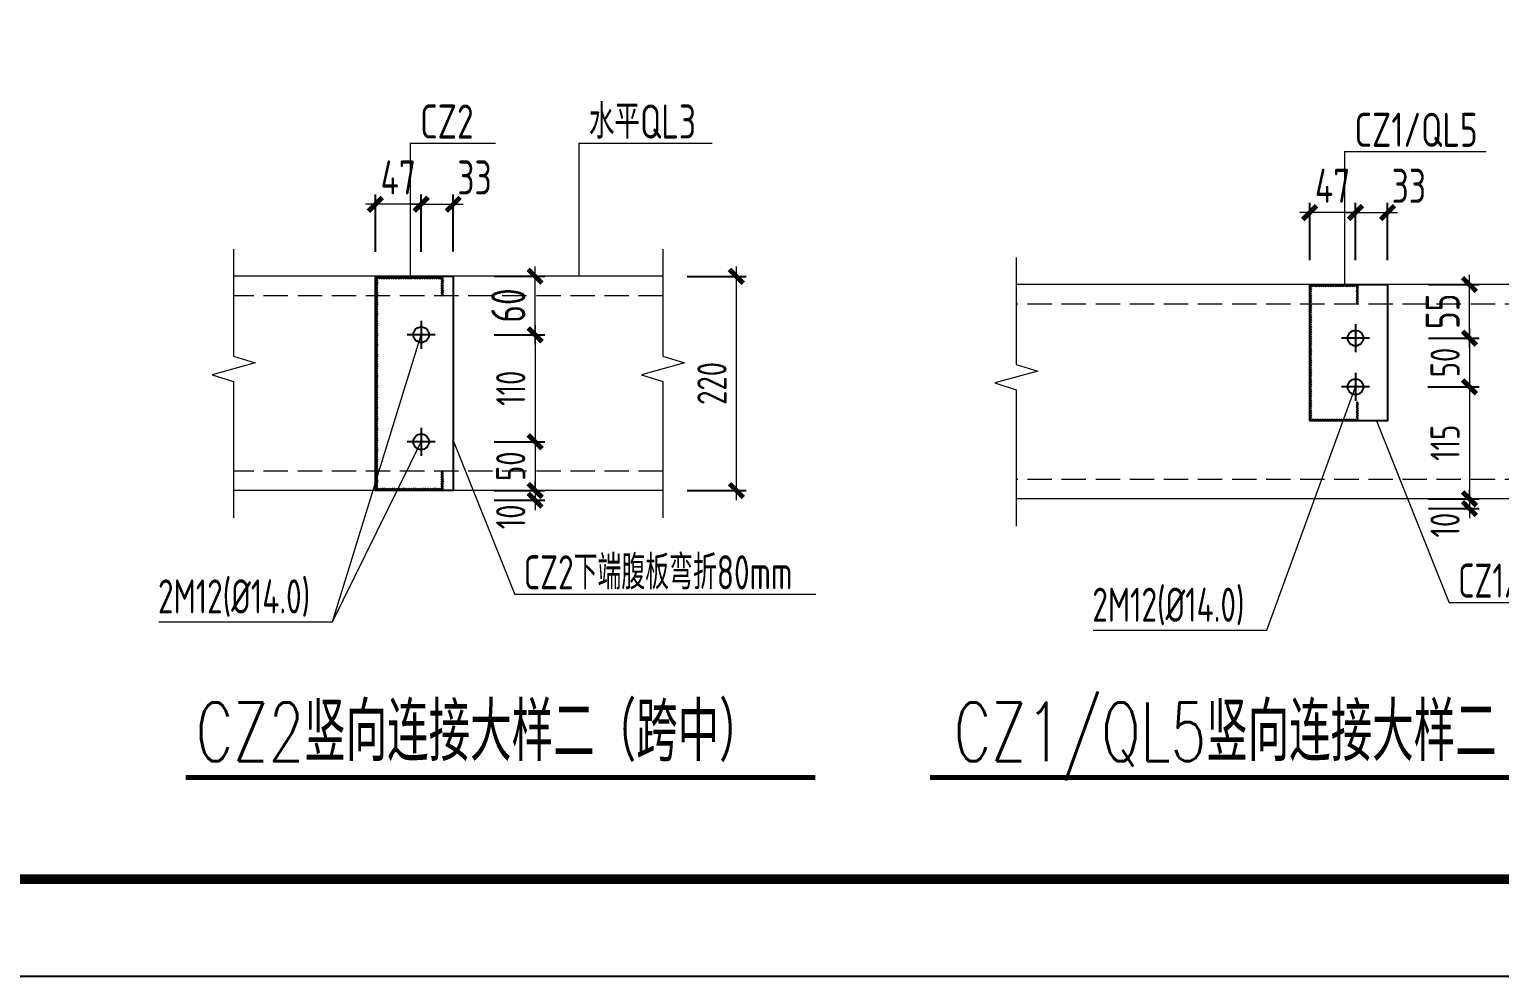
# Model space of a CAD drawing. Extents: x -2746917 to -971774, y -3334247 to -3250358.
# Drawn here: x -1478176 to -1463081, y -3316173 to -3306447 of the extents above; entities that cross this region are included whole.
import ezdxf

# ---------------------------------------------------------------- set-up
doc = ezdxf.new("R2010")
doc.units = 0
doc.header["$LTSCALE"] = 1000
doc.header["$MEASUREMENT"] = 0
doc.header["$PDMODE"] = 35
doc.linetypes.add('DASH', pattern=[0.35, 0.25, -0.1])
doc.layers.get('0').update_dxf_attribs({"linetype": 'CONTINUOUS'})
doc.layers.get('Defpoints').update_dxf_attribs({"linetype": 'CONTINUOUS'})
doc.layers.add('BEAM', color=7, linetype='CONTINUOUS', lineweight=13)
for name, color, linetype in [('COLU', 7, 'CONTINUOUS'), ('DIM', 3, 'CONTINUOUS'), ('NUM', 7, 'CONTINUOUS'), ('PUB_TITLE', 4, 'CONTINUOUS'), ('TEXT', 7, 'CONTINUOUS'), ('THIN', 7, 'CONTINUOUS')]:
    doc.layers.add(name, color=color, linetype=linetype)
doc.layers.add('yichutu', color=7, linetype='CONTINUOUS', true_color=0xffffff, plot=False)
doc.styles.add('TSSD_Dimension', font='tssdeng.shx', dxfattribs={"width": 0.75, "bigfont": 'Hztxt.shx'})
doc.styles.add('TSSD_Rein', font='Tssdeng.shx', dxfattribs={"width": 0.75, "bigfont": 'hztxt.shx'})
doc.styles.add('正文', font='romans.shx', dxfattribs={"width": 0.71, "bigfont": 'hztxt.shx'})
doc.dimstyles.new('TSSD_10_100', dxfattribs={"dimtxt": 350, "dimasz": 100, "dimexe": 100, "dimexo": 250, "dimgap": 100, "dimtad": 1, "dimdec": 0, "dimlfac": 0.1, "dimzin": 0, "dimdsep": 46, "dimtxsty": 'TSSD_Dimension', "dimblk": 'ARCHTICK', "dimcen": 0, "dimdle": 100, "dimclrt": 7, "dimadec": 0, "dimazin": 0, "dimtfac": 1, "dimtdec": 0, "dimtix": 1, "dimtmove": 2, "dimatfit": 3, "dimldrblk": 'ARCHTICK', "dimfxl": 1, "dimtolj": 1, "dimtzin": 0, "dimlwd": 5, "dimarcsym": 0})

# ---------------------------------------------------------------- blocks, each defined once
blk = doc.blocks.new('_ArchTick')
at = {"color": 0, "const_width": 0.5}
blk.add_lwpolyline([(-0.71, -0.71), (0.71, 0.71)], dxfattribs=at)
blk = doc.blocks.new('*D2138')
at = {"layer": 'Defpoints', "color": 0}
for p in [(-1471671, -3308983), (-1471671, -3311182), (-1470918, -3311182)]:
    blk.add_point(p, dxfattribs=at)
at = {"layer": 'DIM', "color": 0, "lineweight": 5}
blk.add_line((-1470918, -3308883), (-1470918, -3311282), dxfattribs=at)
at = {"layer": 'DIM', "color": 0, "lineweight": -2}
for p, q in [((-1471421, -3308983), (-1470818, -3308983)), ((-1471421, -3311182), (-1470818, -3311182))]:
    blk.add_line(p, q, dxfattribs=at)
at = {"layer": 'DIM', "color": 0, "lineweight": 5, "xscale": 100, "yscale": 100, "zscale": 100}
for p, rotation in [((-1470918, -3308983), 90), ((-1470918, -3311182), 270)]:
    blk.add_blockref('_ArchTick', p, dxfattribs=dict(at, rotation=rotation))
at = {"layer": 'DIM', "color": 7, "insert": (-1471168, -3310082), "char_height": 300, "attachment_point": 5, "rotation": 90, "style": 'TSSD_Dimension'}
blk.add_mtext('\\A1;220', dxfattribs=at)
blk = doc.blocks.new('*D2139')
at = {"layer": 'Defpoints', "color": 0}
for p in [(-1473654, -3309583), (-1473654, -3310682), (-1472984, -3310682)]:
    blk.add_point(p, dxfattribs=at)
at = {"layer": 'DIM', "color": 0, "lineweight": 5}
blk.add_line((-1472984, -3309483), (-1472984, -3310782), dxfattribs=at)
at = {"layer": 'DIM', "color": 0, "lineweight": -2}
for p, q in [((-1473404, -3309583), (-1472884, -3309583)), ((-1473404, -3310682), (-1472884, -3310682))]:
    blk.add_line(p, q, dxfattribs=at)
at = {"layer": 'DIM', "color": 0, "lineweight": 5, "xscale": 100, "yscale": 100, "zscale": 100}
for p, rotation in [((-1472984, -3309583), 90), ((-1472984, -3310682), 270)]:
    blk.add_blockref('_ArchTick', p, dxfattribs=dict(at, rotation=rotation))
at = {"layer": 'DIM', "color": 7, "insert": (-1473234, -3310132), "char_height": 300, "attachment_point": 5, "rotation": 90, "style": 'TSSD_Dimension'}
blk.add_mtext('\\A1;110', dxfattribs=at)
blk = doc.blocks.new('*D2140')
at = {"layer": 'Defpoints', "color": 0}
for p in [(-1473654, -3310682), (-1473654, -3311182), (-1472984, -3311182)]:
    blk.add_point(p, dxfattribs=at)
at = {"layer": 'DIM', "color": 0, "lineweight": 5}
blk.add_line((-1472984, -3310582), (-1472984, -3311282), dxfattribs=at)
at = {"layer": 'DIM', "color": 0, "lineweight": -2}
for p, q in [((-1473404, -3310682), (-1472884, -3310682)), ((-1473404, -3311182), (-1472884, -3311182))]:
    blk.add_line(p, q, dxfattribs=at)
at = {"layer": 'DIM', "color": 0, "lineweight": 5, "xscale": 100, "yscale": 100, "zscale": 100}
for p, rotation in [((-1472984, -3310682), 90), ((-1472984, -3311182), 270)]:
    blk.add_blockref('_ArchTick', p, dxfattribs=dict(at, rotation=rotation))
at = {"layer": 'DIM', "color": 7, "insert": (-1473234, -3310932), "char_height": 300, "attachment_point": 5, "rotation": 90, "style": 'TSSD_Dimension'}
blk.add_mtext('\\A1;50', dxfattribs=at)
blk = doc.blocks.new('*D2141')
at = {"layer": 'Defpoints', "color": 0}
for p in [(-1473654, -3311182), (-1473654, -3311282), (-1472984, -3311282)]:
    blk.add_point(p, dxfattribs=at)
at = {"layer": 'DIM', "color": 0, "lineweight": 5}
for p, q in [((-1472984, -3311182), (-1472984, -3311082)), ((-1472984, -3311182), (-1472984, -3311282)), ((-1472984, -3311282), (-1472984, -3311382))]:
    blk.add_line(p, q, dxfattribs=at)
at = {"layer": 'DIM', "color": 0, "lineweight": -2}
for p, q in [((-1473404, -3311182), (-1472884, -3311182)), ((-1473404, -3311282), (-1472884, -3311282))]:
    blk.add_line(p, q, dxfattribs=at)
at = {"layer": 'DIM', "color": 0, "lineweight": 5, "xscale": 100, "yscale": 100, "zscale": 100}
for p, rotation in [((-1472984, -3311182), 270), ((-1472984, -3311282), 90)]:
    blk.add_blockref('_ArchTick', p, dxfattribs=dict(at, rotation=rotation))
at = {"layer": 'DIM', "color": 7, "insert": (-1473234, -3311452), "char_height": 300, "attachment_point": 5, "rotation": 90, "style": 'TSSD_Dimension'}
blk.add_mtext('\\A1;10', dxfattribs=at)
blk = doc.blocks.new('*D2142')
at = {"layer": 'Defpoints', "color": 0, "ltscale": 1.5}
for p in [(-1473654, -3308982), (-1472984, -3308982), (-1473654, -3309583)]:
    blk.add_point(p, dxfattribs=at)
at = {"layer": 'DIM', "color": 0, "lineweight": 5, "ltscale": 1.5}
blk.add_line((-1472984, -3309683), (-1472984, -3308882), dxfattribs=at)
at = {"layer": 'DIM', "color": 0, "lineweight": -2, "ltscale": 1.5}
for p, q in [((-1473404, -3308982), (-1472884, -3308982)), ((-1473404, -3309583), (-1472884, -3309583))]:
    blk.add_line(p, q, dxfattribs=at)
at = {"layer": 'DIM', "color": 0, "lineweight": 5, "ltscale": 1.5, "xscale": 100, "yscale": 100, "zscale": 100}
for p, rotation in [((-1472984, -3308982), 90), ((-1472984, -3309583), 270)]:
    blk.add_blockref('_ArchTick', p, dxfattribs=dict(at, rotation=rotation))
at = {"layer": 'DIM', "color": 7, "ltscale": 1.5, "insert": (-1473259, -3309282), "char_height": 350, "attachment_point": 5, "rotation": 90, "style": 'TSSD_Dimension'}
blk.add_mtext('\\A1;60', dxfattribs=at)
blk = doc.blocks.new('*D2143')
at = {"layer": 'Defpoints', "color": 0, "ltscale": 1.5}
for p in [(-1474624, -3308242), (-1474624, -3308982), (-1474154, -3308982)]:
    blk.add_point(p, dxfattribs=at)
at = {"layer": 'DIM', "color": 0, "lineweight": -2, "ltscale": 1.5}
for p, q in [((-1474624, -3308732), (-1474624, -3308142)), ((-1474154, -3308732), (-1474154, -3308142))]:
    blk.add_line(p, q, dxfattribs=at)
at = {"layer": 'DIM', "color": 0, "lineweight": 5, "ltscale": 1.5}
for p, q in [((-1474624, -3308242), (-1474724, -3308242)), ((-1474154, -3308242), (-1474624, -3308242)), ((-1474154, -3308242), (-1474054, -3308242))]:
    blk.add_line(p, q, dxfattribs=at)
at = {"layer": 'DIM', "color": 0, "lineweight": 5, "ltscale": 1.5, "xscale": 100, "yscale": 100, "zscale": 100}
blk.add_blockref('_ArchTick', (-1474624, -3308242), dxfattribs=at)
at = {"layer": 'DIM', "color": 0, "lineweight": 5, "ltscale": 1.5, "xscale": 100, "yscale": 100, "zscale": 100, "rotation": 180}
blk.add_blockref('_ArchTick', (-1474154, -3308242), dxfattribs=at)
at = {"layer": 'DIM', "color": 7, "ltscale": 1.5, "insert": (-1474389, -3307967), "char_height": 350, "attachment_point": 5, "style": 'TSSD_Dimension'}
blk.add_mtext('\\A1;47', dxfattribs=at)
blk = doc.blocks.new('*D2144')
at = {"layer": 'Defpoints', "color": 0, "ltscale": 1.5}
for p in [(-1473824, -3308242), (-1474154, -3308982), (-1473824, -3308979)]:
    blk.add_point(p, dxfattribs=at)
at = {"layer": 'DIM', "color": 0, "lineweight": -2, "ltscale": 1.5}
for p, q in [((-1474154, -3308732), (-1474154, -3308142)), ((-1473824, -3308729), (-1473824, -3308142))]:
    blk.add_line(p, q, dxfattribs=at)
at = {"layer": 'DIM', "color": 0, "lineweight": 5, "ltscale": 1.5}
blk.add_line((-1474254, -3308242), (-1473724, -3308242), dxfattribs=at)
at = {"layer": 'DIM', "color": 0, "lineweight": 5, "ltscale": 1.5, "xscale": 100, "yscale": 100, "zscale": 100, "rotation": 180}
blk.add_blockref('_ArchTick', (-1474154, -3308242), dxfattribs=at)
at = {"layer": 'DIM', "color": 0, "lineweight": 5, "ltscale": 1.5, "xscale": 100, "yscale": 100, "zscale": 100}
blk.add_blockref('_ArchTick', (-1473824, -3308242), dxfattribs=at)
at = {"layer": 'DIM', "color": 7, "ltscale": 1.5, "insert": (-1473606, -3307967), "char_height": 350, "attachment_point": 5, "style": 'TSSD_Dimension'}
blk.add_mtext('\\A1;33', dxfattribs=at)
blk = doc.blocks.new('A$C3073000E')
at = {"layer": 'THIN', "color": 1}
for p, q in [((116, 1), (-172, 1)), ((-28, 145), (-28, -143))]:
    blk.add_line(p, q, dxfattribs=at)
blk.add_circle((-28, 1), 80, dxfattribs=at)
blk = doc.blocks.new('*D2146')
at = {"layer": 'Defpoints', "color": 0}
for p in [(-1464061, -3309617), (-1464069, -3310117), (-1463391, -3310117)]:
    blk.add_point(p, dxfattribs=at)
at = {"layer": 'DIM', "color": 0, "lineweight": 5}
blk.add_line((-1463391, -3309517), (-1463391, -3310217), dxfattribs=at)
at = {"layer": 'DIM', "color": 0, "lineweight": -2}
for p, q in [((-1463811, -3309617), (-1463291, -3309617)), ((-1463819, -3310117), (-1463291, -3310117))]:
    blk.add_line(p, q, dxfattribs=at)
at = {"layer": 'DIM', "color": 0, "lineweight": 5, "xscale": 100, "yscale": 100, "zscale": 100}
for p, rotation in [((-1463391, -3309617), 90), ((-1463391, -3310117), 270)]:
    blk.add_blockref('_ArchTick', p, dxfattribs=dict(at, rotation=rotation))
at = {"layer": 'DIM', "color": 7, "insert": (-1463641, -3309867), "char_height": 300, "attachment_point": 5, "rotation": 90, "style": 'TSSD_Dimension'}
blk.add_mtext('\\A1;50', dxfattribs=at)
blk = doc.blocks.new('*D2147')
at = {"layer": 'Defpoints', "color": 0}
for p in [(-1464069, -3310117), (-1464061, -3311267), (-1463391, -3311267)]:
    blk.add_point(p, dxfattribs=at)
at = {"layer": 'DIM', "color": 0, "lineweight": 5}
blk.add_line((-1463391, -3310017), (-1463391, -3311367), dxfattribs=at)
at = {"layer": 'DIM', "color": 0, "lineweight": -2}
for p, q in [((-1463819, -3310117), (-1463291, -3310117)), ((-1463811, -3311267), (-1463291, -3311267))]:
    blk.add_line(p, q, dxfattribs=at)
at = {"layer": 'DIM', "color": 0, "lineweight": 5, "xscale": 100, "yscale": 100, "zscale": 100}
for p, rotation in [((-1463391, -3310117), 90), ((-1463391, -3311267), 270)]:
    blk.add_blockref('_ArchTick', p, dxfattribs=dict(at, rotation=rotation))
at = {"layer": 'DIM', "color": 7, "insert": (-1463641, -3310692), "char_height": 300, "attachment_point": 5, "rotation": 90, "style": 'TSSD_Dimension'}
blk.add_mtext('\\A1;115', dxfattribs=at)
blk = doc.blocks.new('*D2148')
at = {"layer": 'Defpoints', "color": 0}
for p in [(-1464061, -3311267), (-1464061, -3311367), (-1463391, -3311367)]:
    blk.add_point(p, dxfattribs=at)
at = {"layer": 'DIM', "color": 0, "lineweight": 5}
for p, q in [((-1463391, -3311267), (-1463391, -3311167)), ((-1463391, -3311267), (-1463391, -3311367)), ((-1463391, -3311367), (-1463391, -3311467))]:
    blk.add_line(p, q, dxfattribs=at)
at = {"layer": 'DIM', "color": 0, "lineweight": -2}
for p, q in [((-1463811, -3311267), (-1463291, -3311267)), ((-1463811, -3311367), (-1463291, -3311367))]:
    blk.add_line(p, q, dxfattribs=at)
at = {"layer": 'DIM', "color": 0, "lineweight": 5, "xscale": 100, "yscale": 100, "zscale": 100}
for p, rotation in [((-1463391, -3311267), 270), ((-1463391, -3311367), 90)]:
    blk.add_blockref('_ArchTick', p, dxfattribs=dict(at, rotation=rotation))
at = {"layer": 'DIM', "color": 7, "insert": (-1463641, -3311537), "char_height": 300, "attachment_point": 5, "rotation": 90, "style": 'TSSD_Dimension'}
blk.add_mtext('\\A1;10', dxfattribs=at)
blk = doc.blocks.new('*D2149')
at = {"layer": 'Defpoints', "color": 0, "ltscale": 1.5}
for p in [(-1464061, -3309067), (-1463391, -3309067), (-1464061, -3309617)]:
    blk.add_point(p, dxfattribs=at)
at = {"layer": 'DIM', "color": 0, "lineweight": 5, "ltscale": 1.5}
blk.add_line((-1463391, -3309717), (-1463391, -3308967), dxfattribs=at)
at = {"layer": 'DIM', "color": 0, "lineweight": -2, "ltscale": 1.5}
for p, q in [((-1463811, -3309067), (-1463291, -3309067)), ((-1463811, -3309617), (-1463291, -3309617))]:
    blk.add_line(p, q, dxfattribs=at)
at = {"layer": 'DIM', "color": 0, "lineweight": 5, "ltscale": 1.5, "xscale": 100, "yscale": 100, "zscale": 100}
for p, rotation in [((-1463391, -3309067), 90), ((-1463391, -3309617), 270)]:
    blk.add_blockref('_ArchTick', p, dxfattribs=dict(at, rotation=rotation))
at = {"layer": 'DIM', "color": 7, "ltscale": 1.5, "insert": (-1463666, -3309342), "char_height": 350, "attachment_point": 5, "rotation": 90, "style": 'TSSD_Dimension'}
blk.add_mtext('\\A1;55', dxfattribs=at)
blk = doc.blocks.new('*D2150')
at = {"layer": 'Defpoints', "color": 0, "ltscale": 1.5}
for p in [(-1465031, -3308328), (-1465031, -3309067), (-1464561, -3309067)]:
    blk.add_point(p, dxfattribs=at)
at = {"layer": 'DIM', "color": 0, "lineweight": 5, "ltscale": 1.5}
for p, q in [((-1465031, -3308328), (-1465131, -3308328)), ((-1464561, -3308328), (-1465031, -3308328)), ((-1464561, -3308328), (-1464461, -3308328))]:
    blk.add_line(p, q, dxfattribs=at)
at = {"layer": 'DIM', "color": 0, "lineweight": -2, "ltscale": 1.5}
for p, q in [((-1465031, -3308817), (-1465031, -3308228)), ((-1464561, -3308817), (-1464561, -3308228))]:
    blk.add_line(p, q, dxfattribs=at)
at = {"layer": 'DIM', "color": 0, "lineweight": 5, "ltscale": 1.5, "xscale": 100, "yscale": 100, "zscale": 100}
blk.add_blockref('_ArchTick', (-1465031, -3308328), dxfattribs=at)
at = {"layer": 'DIM', "color": 0, "lineweight": 5, "ltscale": 1.5, "xscale": 100, "yscale": 100, "zscale": 100, "rotation": 180}
blk.add_blockref('_ArchTick', (-1464561, -3308328), dxfattribs=at)
at = {"layer": 'DIM', "color": 7, "ltscale": 1.5, "insert": (-1464796, -3308053), "char_height": 350, "attachment_point": 5, "style": 'TSSD_Dimension'}
blk.add_mtext('\\A1;47', dxfattribs=at)
blk = doc.blocks.new('*D2151')
at = {"layer": 'Defpoints', "color": 0, "ltscale": 1.5}
for p in [(-1464231, -3308328), (-1464561, -3309067), (-1464231, -3309065)]:
    blk.add_point(p, dxfattribs=at)
at = {"layer": 'DIM', "color": 0, "lineweight": 5, "ltscale": 1.5}
blk.add_line((-1464661, -3308328), (-1464131, -3308328), dxfattribs=at)
at = {"layer": 'DIM', "color": 0, "lineweight": -2, "ltscale": 1.5}
for p, q in [((-1464561, -3308817), (-1464561, -3308228)), ((-1464231, -3308815), (-1464231, -3308228))]:
    blk.add_line(p, q, dxfattribs=at)
at = {"layer": 'DIM', "color": 0, "lineweight": 5, "ltscale": 1.5, "xscale": 100, "yscale": 100, "zscale": 100, "rotation": 180}
blk.add_blockref('_ArchTick', (-1464561, -3308328), dxfattribs=at)
at = {"layer": 'DIM', "color": 0, "lineweight": 5, "ltscale": 1.5, "xscale": 100, "yscale": 100, "zscale": 100}
blk.add_blockref('_ArchTick', (-1464231, -3308328), dxfattribs=at)
at = {"layer": 'DIM', "color": 7, "ltscale": 1.5, "insert": (-1464013, -3308053), "char_height": 350, "attachment_point": 5, "style": 'TSSD_Dimension'}
blk.add_mtext('\\A1;33', dxfattribs=at)
blk = doc.blocks.new('yct-891-420-89100-42000-100-2004.0')
at = {"layer": 'yichutu', "color": 7, "true_color": 0xffffff}
blk.add_lwpolyline([(0, 0), (0, 42000), (89100, 42000), (89100, 0)], close=True, dxfattribs=at)
blk = doc.blocks.new('A$C440D491C')
at = {"layer": 'PUB_TITLE'}
blk.add_lwpolyline([(0, 0), (0, 42000), (89100, 42000), (89100, 0)], close=True, dxfattribs=at)
at = {"layer": 'PUB_TITLE', "const_width": 100}
blk.add_lwpolyline([(88100, 1000), (88100, 41000), (713, 41000), (713, 1000), (88100, 1000)], dxfattribs=at)

msp = doc.modelspace()

# ---------------------------------------------------------------- hatches: boundary and pattern name
at = {"layer": 'COLU'}
h = msp.add_hatch(dxfattribs=at)
h.set_pattern_fill('ANSI31', color=6, scale=100, style=0)
h.set_pattern_definition([(45, (274753.52, 59113.276), (-8.838834765, 8.838834765), [])])
h.paths.add_polyline_path([(-1473924.09, -3311182.06), (-1473924.09, -3310982.06), (-1473949.09, -3310982.06), (-1473949.09, -3311157.06), (-1474599.09, -3311157.06), (-1474599.09, -3309007.06), (-1473949.09, -3309007.06), (-1473949.09, -3309182.06), (-1473924.09, -3309182.06), (-1473924.09, -3308982.06), (-1474624.09, -3308982.06), (-1474624.09, -3311182.06)])
h = msp.add_hatch(dxfattribs=at)
h.set_pattern_fill('ANSI31', color=6, scale=100, style=0)
h.set_pattern_definition([(45, (279729.971, 59956.284), (-8.838834765, 8.838834765), [])])
h.paths.add_polyline_path([(-1464530.88, -3309267.24), (-1464530.88, -3309067.24), (-1465030.88, -3309067.24), (-1465030.88, -3310467.24), (-1464530.88, -3310467.24), (-1464530.88, -3310267.24), (-1464550.88, -3310267.24), (-1464550.88, -3310447.24), (-1465010.88, -3310447.24), (-1465010.88, -3309087.24), (-1464550.88, -3309087.24), (-1464550.88, -3309267.24)])

# ---------------------------------------------------------------- linework, layer by layer
at = {"layer": 'BEAM', "linetype": 'ByBlock'}
for p, q in [((-1471671.27, -3308982.06, 288), (-1476079.19, -3308982.06, 288)), ((-1462078.06, -3309067.24, 288), (-1468043.7, -3309067.24, 288)), ((-1465160.88, -3309067.24, 288), (-1468043.7, -3309067.24, 288)), ((-1471671.27, -3311182.06, 288), (-1476079.19, -3311182.06, 288)), ((-1462078.06, -3311267.24, 288), (-1468043.7, -3311267.24, 288)), ((-1465160.88, -3311267.24, 288), (-1468043.7, -3311267.24, 288))]:
    msp.add_line(p, q, dxfattribs=at)
at = {"layer": 'BEAM', "linetype": 'DASH'}
for p, q in [((-1471671.27, -3309182.54, 288), (-1476079.19, -3309182.54, 288)), ((-1462078.06, -3309267.72, 288), (-1468043.7, -3309267.72, 288)), ((-1471671.27, -3310982.06, 288), (-1476079.19, -3310982.06, 288)), ((-1462078.06, -3311067.24, 288), (-1468043.7, -3311067.24, 288))]:
    msp.add_line(p, q, dxfattribs=at)
at = {"layer": 'COLU', "color": 6, "elevation": 288}
for points in [[(-1474624.09, -3308982.06), (-1473824.09, -3308982.06), (-1473824.09, -3311182.06), (-1474624.09, -3311182.06)], [(-1465030.88, -3309067.24), (-1464230.88, -3309067.24), (-1464230.88, -3310467.24), (-1465030.88, -3310467.24)]]:
    msp.add_lwpolyline(points, close=True, dxfattribs=at)
at = {"layer": 'NUM', "const_width": 50}
for points in [[(-1476570.71, -3314129.63), (-1470108.12, -3314129.63)], [(-1468928.24, -3314129.63), (-1461029.19, -3314129.63)]]:
    msp.add_lwpolyline(points, dxfattribs=at)
at = {"layer": 'TEXT', "lineweight": 9}
for p, q in [((-1474268.02, -3307616.2, 288), (-1473389.55, -3307616.2, 288)), ((-1474268.02, -3307616.2, 288), (-1474268.02, -3308982.54, 288)), ((-1472535.53, -3307616.2, 288), (-1471166.68, -3307616.2, 288)), ((-1472535.53, -3307616.2, 288), (-1472535.53, -3308982.54, 288)), ((-1464674.82, -3307701.38, 288), (-1463220.04, -3307701.38, 288)), ((-1464674.82, -3307701.38, 288), (-1464674.82, -3309067.72, 288)), ((-1475064.67, -3312531.82, 288), (-1474154.09, -3309582.54, 288)), ((-1465471.46, -3312617, 288), (-1464560.88, -3310117.24, 288)), ((-1464345.81, -3310467.24), (-1463599.87, -3312333.78)), ((-1475064.67, -3312531.82, 288), (-1474154.09, -3310682.06, 288)), ((-1473824.09, -3310669.64), (-1473193.08, -3312248.59)), ((-1470102.67, -3312248.59), (-1473193.08, -3312248.59)), ((-1460509.47, -3312333.78), (-1463599.87, -3312333.78)), ((-1476847.31, -3312531.82, 288), (-1475064.67, -3312531.82, 288)), ((-1467254.11, -3312617, 288), (-1465471.46, -3312617, 288))]:
    msp.add_line(p, q, dxfattribs=at)
at = {"layer": 'THIN', "lineweight": 5, "ltscale": 1.5}
for points in [[(-1476079.19, -3308702.54), (-1476079.19, -3309802.3), (-1475859.19, -3309872.3), (-1476299.19, -3309992.3), (-1476079.19, -3310062.3), (-1476079.19, -3311462.06)], [(-1471671.27, -3308702.54), (-1471671.27, -3309802.3), (-1471451.27, -3309872.3), (-1471891.27, -3309992.3), (-1471671.27, -3310062.3), (-1471671.27, -3311462.06)], [(-1468043.7, -3308787.72), (-1468043.7, -3309887.48), (-1467823.7, -3309957.48), (-1468263.7, -3310077.48), (-1468043.7, -3310147.48), (-1468043.7, -3311547.24)]]:
    msp.add_lwpolyline(points, dxfattribs=at)

# ---------------------------------------------------------------- block references
at = {"ltscale": 1.5}
msp.add_blockref('A$C440D491C', (-1498486.17, -3316173.05), dxfattribs=at)
at = {"layer": 'BEAM', "linetype": 'ByBlock'}
for p in [(-1474125.78, -3309583.4, 288), (-1464532.58, -3309618.11, 288), (-1464532.58, -3310118.11, 288), (-1474125.78, -3310682.93, 288)]:
    msp.add_blockref('A$C3073000E', p, dxfattribs=at)
at = {"layer": 'yichutu'}
msp.add_blockref('yct-891-420-89100-42000-100-2004.0', (-1498486.17, -3316173.05), dxfattribs=at)

# ---------------------------------------------------------------- texts
at = {"layer": 'TEXT', "lineweight": 5, "style": 'TSSD_Rein', "width": 0.75}
for s, p in [('CZ2', (-1474164.18, -3307567.69, 346.52)), ('水平QL3', (-1472431.69, -3307567.69, 346.52)), ('CZ1/QL5', (-1464570.97, -3307652.87, 346.52))]:
    msp.add_text(s, height=350, dxfattribs=at).set_placement(p)
at = {"layer": 'TEXT', "lineweight": 9}
for s, height, style, width, p in [('CZ2下端腹板弯折80mm', 350, 'TSSD_Rein', 0.7, (-1473100.45, -3312196.66)), ('CZ1/QL5下端腹板弯折80mm', 350, 'TSSD_Rein', 0.7, (-1463507.24, -3312281.84)), ('2M12(%%C14.0)', 350, 'TSSD_Rein', 0.7, (-1476855.93, -3312444.38, 288)), ('2M12(%%C14.0)', 350, 'TSSD_Rein', 0.7, (-1467262.73, -3312529.56, 288)), ('CZ2竖向连接大样二（跨中）', 600.008, '正文', 0.71, (-1476468.53, -3313959.96)), ('CZ1/QL5竖向连接大样二（跨中）', 600.008, '正文', 0.71, (-1468685.95, -3313959.96))]:
    msp.add_text(s, height=height, dxfattribs=dict(at, style=style, width=width)).set_placement(p)

# ---------------------------------------------------------------- dimensions: what is measured, and where the dimension line sits
at = {"layer": 'DIM', "ltscale": 1.5}
for base, p1, p2, picture, middle in [((-1474624.09, -3308242.4, 288), (-1474154.09, -3308982.06, 288), (-1474624.09, -3308982.06, 288), '*D2143', (-1474389.09, -3307967.4, 288)), ((-1465030.88, -3308327.58, 288), (-1464560.88, -3309067.24, 288), (-1465030.88, -3309067.24, 288), '*D2150', (-1464795.88, -3308052.58, 288))]:
    dim = msp.add_linear_dim(base=base, p1=p1, p2=p2, dimstyle='TSSD_10_100', dxfattribs=at)
    dim.commit()
    dim.dimension.update_dxf_attribs({"geometry": picture, "text_midpoint": middle})
for base, p1, p2, picture, middle in [((-1473824.09, -3308242.4, 288), (-1474154.09, -3308982.06, 288), (-1473824.09, -3308979.5, 288), '*D2144', (-1473605.79, -3307967.4, 288)), ((-1464230.88, -3308327.58, 288), (-1464560.88, -3309067.24, 288), (-1464230.88, -3309064.68, 288), '*D2151', (-1464012.58, -3308052.58, 288))]:
    dim = msp.add_linear_dim(base=base, p1=p1, p2=p2, dimstyle='TSSD_10_100', dxfattribs=at)
    dim.commit()
    dim.dimension.update_dxf_attribs({"geometry": picture, "text_midpoint": middle, "dimtype": 160})
for base, p1, p2, picture, middle in [((-1472984.42, -3308982.06, 288), (-1473654.09, -3309582.54, 288), (-1473654.09, -3308982.06, 288), '*D2142', (-1473259.42, -3309282.3, 288)), ((-1463391.21, -3309067.24, 288), (-1464060.88, -3309617.24, 288), (-1464060.88, -3309067.24, 288), '*D2149', (-1463666.21, -3309342.24, 288))]:
    dim = msp.add_linear_dim(base=base, p1=p1, p2=p2, angle=90, dimstyle='TSSD_10_100', dxfattribs=at)
    dim.commit()
    dim.dimension.update_dxf_attribs({"geometry": picture, "text_midpoint": middle})
at = {"layer": 'DIM'}
for base, p1, p2, picture, middle in [((-1470917.92, -3311182.06, 115.2), (-1471671.27, -3308982.54, 115.2), (-1471671.27, -3311182.06, 115.2), '*D2138', (-1471167.92, -3310082.3, 115.2)), ((-1472984.42, -3310682.06, 288), (-1473654.09, -3309582.54, 288), (-1473654.09, -3310682.06, 288), '*D2139', (-1473234.42, -3310132.3, 288)), ((-1463391.21, -3310117.24, 288), (-1464060.88, -3309617.24, 288), (-1464069.46, -3310117.24, 288), '*D2146', (-1463641.21, -3309867.24, 288)), ((-1463391.21, -3311267.24, 288), (-1464069.46, -3310117.24, 288), (-1464060.88, -3311267.24, 288), '*D2147', (-1463641.21, -3310692.24, 288)), ((-1472984.42, -3311182.06, 288), (-1473654.09, -3310682.06, 288), (-1473654.09, -3311182.06, 288), '*D2140', (-1473234.42, -3310932.06, 288))]:
    dim = msp.add_linear_dim(base=base, p1=p1, p2=p2, angle=90, dimstyle='TSSD_10_100', override={"dimtxt": 300}, dxfattribs=at)
    dim.commit()
    dim.dimension.update_dxf_attribs({"geometry": picture, "text_midpoint": middle})
for base, p1, p2, picture, middle in [((-1472984.42, -3311282.06, 288), (-1473654.09, -3311182.06, 288), (-1473654.09, -3311282.06, 288), '*D2141', (-1473234.42, -3311451.87, 288)), ((-1463391.21, -3311367.24, 288), (-1464060.88, -3311267.24, 288), (-1464060.88, -3311367.24, 288), '*D2148', (-1463641.21, -3311537.05, 288))]:
    dim = msp.add_linear_dim(base=base, p1=p1, p2=p2, angle=90, dimstyle='TSSD_10_100', override={"dimtxt": 300}, dxfattribs=at)
    dim.commit()
    dim.dimension.update_dxf_attribs({"geometry": picture, "text_midpoint": middle, "dimtype": 160})

doc.saveas('drawing.dxf')
